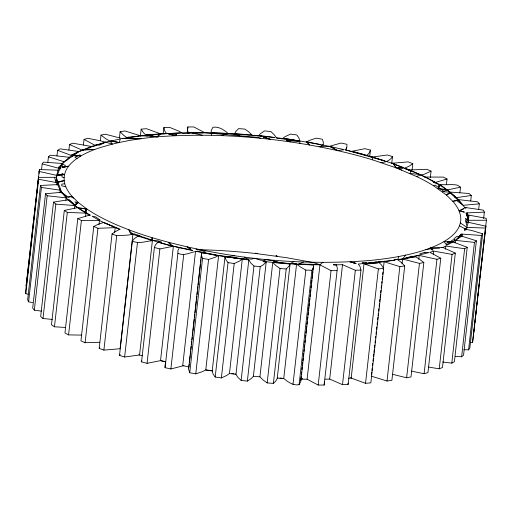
<?xml version="1.0" encoding="UTF-8"?>
<svg xmlns="http://www.w3.org/2000/svg" width="512" height="512" viewBox="0 0 512 512"><rect width="100%" height="100%" fill="white"/><g stroke="black" fill="none" stroke-linecap="round" stroke-linejoin="round"><path stroke-width="0.77" d="M279.994 378.08L283.75 378.477C288.09 382.042 293.094 385.805 299.091 384.698L300.755 381.472L301.056 376.73M300.902 380.563L313.619 264.717L311.392 264.634L312.486 264.998L288.595 263.603L289.248 263.981L262.97 261.427L264.576 262.022L266.221 261.843L253.389 376.237L251.558 378.342L247.366 381.107L241.126 380.422L238.048 377.523L235.974 374.336L248.806 259.942L248.032 259.424L227.098 256.877M26.413 284.557L26.074 285.786L39.418 169.549L57.978 170.202L62.157 163.872L62.214 167.59L68.621 166.182A199.494 59.987 6.4 0 1 77.088 158.406L80.851 156.006A199.494 59.987 6.4 0 1 94.778 149.466C132.147 136.326 172.422 134.938 211.661 135.309C257.146 136.41 302.56 142.112 346.797 152.8A199.494 59.987 6.4 0 1 372.608 159.866L395.962 167.802L416.326 176.429A199.494 59.987 6.4 0 1 433.261 185.555L446.374 194.982L452.851 201.325A199.494 59.987 6.4 0 1 458.995 210.771L460.07 213.869A199.494 59.987 6.4 0 1 460.352 222.912L459.462 225.818A199.494 59.987 6.4 0 1 451.034 236.698C443.277 242.982 433.939 246.906 424.557 250.08A199.494 59.987 6.4 0 1 405.715 255.123L398.701 256.525A199.494 59.987 6.4 0 1 367.437 260.685C295.142 266.093 221.792 258.022 152.224 237.734A199.494 59.987 6.4 0 1 86.758 208.928M468.262 221.882L468.435 220.294L465.677 220.173L466.048 222.451L467.994 222.291L467.898 222.72L466.099 222.771L467.066 226.637L468.282 222.272L468.928 215.456L467.917 215.642L468.211 219.635L465.427 218.637L465.491 219.021L468.435 220.294L486.4 220.237L486.189 218.317L467.84 214.938L467.232 212.896L465.946 213.069L468.211 219.635M142.362 355.77L139.565 354.97L124.627 357.018L119.501 355.418L132.333 241.018C141.856 245.728 152.384 237.082 161.805 242.304L158.394 242.189L173.363 246.234L191.814 250.042L192.678 250.605L179.315 247.674L177.92 250.541L177.901 253.293C184.538 256.531 190.886 251.936 197.35 251.181L217.114 255.258L217.408 255.686L201.76 252.506L201.568 253.056L188.589 369.146L189.728 372.762L195.763 373.856L202.266 371.712L205.779 369.965L212.186 370.662M201.453 253.613L201.523 255.52L202.56 258.362L189.728 372.762M56.282 177.715L57.76 170.97L58.854 171.571L56.397 177.306L38.432 177.37L25.6 291.763L25.811 293.683L28.154 294.195M26.675 283.149L26.848 281.562M27.117 279.181L27.386 276.794M27.654 274.413L27.917 272.032M28.186 269.645L28.454 267.264M28.723 264.877L28.902 263.29M29.254 260.115L29.434 258.522M29.702 256.141L29.971 253.76M30.24 251.373L30.502 248.992M30.682 247.405L30.95 245.018M31.219 242.637L31.482 240.25M31.75 237.869L32.019 235.488M32.288 233.101L32.557 230.72M32.819 228.339L32.998 226.746M33.267 224.365L33.536 221.984M33.798 219.597L34.067 217.216M34.336 214.829L34.605 212.448M34.874 210.067L35.046 208.474M35.405 205.299L35.584 203.712M35.853 201.325L36.115 198.944M36.384 196.557L36.563 194.97M36.832 192.589L37.101 190.202M37.363 187.821L37.632 185.44M37.901 183.053L38.17 180.672M38.432 178.285L38.611 176.698M38.97 173.523L39.418 169.549M25.811 293.683L38.643 179.283L38.432 177.37M41.562 169.421L42.182 163.859L43.411 162.125L62.323 163.475L66.381 166.502M38.906 171.386L56.55 175.334L56.493 177.92L58.886 184.531L40.48 185.472L27.648 299.872L28.582 301.843L32.621 302.566M28.582 301.843L41.414 187.45L40.48 185.472M47.821 162.368L48.442 156.806L50.374 155.2L70.778 157.446L79.04 151.546L90.464 146.746L91.251 147.245L79.04 151.546L71.098 155.149L72.397 155.264L69.376 157.229M59.859 192.358L62.259 193.133L65.766 197.395L68.07 196.979L61.568 192.301L45.523 193.76L32.691 308.16L34.342 310.157L41.466 311.13M34.342 310.157L47.168 195.763L45.523 193.76M56.973 155.885L57.594 150.323L60.205 148.864L79.04 151.546M47.168 195.763L66.17 197.882L68.262 199.981L70.067 200.448L69.478 199.885L65.075 200.262L53.504 202.118L40.672 316.518L43.008 318.515L52.275 319.411M56.723 185.05L56.992 182.662L56.493 177.92L55.782 182.163L54.554 177.229M43.008 318.515L55.84 204.115L53.504 202.118M59.942 192.595L60.211 190.214L57.792 185.12L59.194 185.421L60.429 188.992L59.942 189.184L60.416 190.093L60.742 189.894L61.568 192.301L66.707 197.222M68.896 150.054L69.517 144.493L72.768 143.2L92.826 146.688L96.704 145.318L95.322 145.261L96.627 144.87L99.616 145.133L105.645 142.17L120.39 138.976L119.117 142.483L110.304 141.165L111.309 140.947L119.117 142.483M62.227 167.091L68.621 166.182C63.917 171.891 62.733 180.09 65.837 186.835A199.494 59.987 6.4 0 0 71.981 196.282L78.458 202.624L86.758 208.928L84.538 212.09L85.952 212.992L86.758 208.928L77.574 207.642L64.307 210.432L51.475 324.826L54.47 326.797L65.645 327.45M65.901 200.262L66.17 197.882M54.47 326.797L67.302 212.403L64.307 210.432M74.419 208.736L74.778 205.555L68.992 200.608L70.592 200.947L77.574 207.642L85.92 213.146L89.389 215.187L90.362 215.181L78.195 208.051L84.333 208.678L86.061 209.926M83.424 144.96L84.051 139.398L87.891 138.291L100.627 140.883L112.461 144.026L110.061 141.216M89.389 215.187L77.792 218.586L64.96 332.979L68.57 334.899L81.619 335.104M68.57 334.899L81.402 220.499L77.792 218.586M85.568 216.32L85.92 213.146L67.302 212.403M100.365 140.666L100.992 135.104L105.382 134.202L122.227 138.598L140.198 138.842M130.08 232.32L131.622 232.89L132.922 234.342L120.09 348.736L103.891 350.112L99.206 348.378L112.038 233.984L115.149 231.712L120.096 229.178L103.546 222.509L97.856 224.429L93.773 226.47L80.941 340.864L85.114 342.701L99.75 342.266M85.114 342.701L97.946 228.307L93.773 226.47M99.008 224.506L99.456 220.538L81.402 220.499M119.405 138.029L120.115 131.674L124.992 130.982L140.698 135.84L152.755 136.23M114.656 232.403L115.194 227.635L99.456 220.538M103.891 350.112L116.717 235.712L112.038 233.984M140.365 136.301L141.165 129.152L146.464 128.685L160.819 133.933L182.317 132.909L203.642 132.8L192.685 133.094M124.627 357.018L137.459 242.624M163.142 133.926L163.859 127.571L169.498 127.334L178.976 131.187L182.56 133.357L191.584 132.851L202.163 135.181M164.915 361.536L160.531 360.627L147.066 363.334L141.555 361.882L154.387 247.482L155.456 244.858L157.99 242.176L171.654 246.138L171.219 245.504L172.128 245.811L169.197 242.554L168.39 242.528L170.906 245.043L173.363 246.234L179.315 247.674M147.066 363.334L159.891 248.941L173.363 246.234L160.531 360.627L165.741 361.888M187.258 132.512L187.878 126.95L193.792 126.944L204.896 132.768L213.568 133.523L211.578 132.986L226.413 133.421M183.917 365.6L170.88 368.973L165.069 367.686L177.901 253.293M170.88 368.973L183.712 254.573M188.627 368.006L189.197 364.518M189.376 362.931L190.176 355.782M190.355 354.189L190.714 351.014M190.893 349.427L191.245 346.246M191.424 344.659L191.782 341.478M191.962 339.891L192.224 337.51M192.403 335.917L192.762 332.742M192.941 331.155L194.278 319.238M194.458 317.651L194.81 314.47M194.989 312.883L195.347 309.702M195.526 308.115L196.326 300.966M196.506 299.379L196.858 296.198M197.037 294.611L197.395 291.43M197.574 289.843L197.933 286.669M198.106 285.075L198.374 282.694M198.554 281.107L200.422 264.422M200.602 262.835L200.96 259.654M201.139 258.067L201.491 254.886M195.763 373.856L208.595 259.456L215.098 257.312L218.611 255.565L228.557 256.653L234.701 255.718M203.84 252.518L202.246 252.512L218.611 255.565L205.779 369.965L212.198 371.008L213.12 374.131L215.194 377.024L221.376 377.92L226.758 375.45L229.446 373.51L242.278 259.11L226.848 256.915L225.056 257.184L225.952 259.738L228.026 262.624L234.208 263.52L239.59 261.05L242.278 259.11L248.806 259.942L250.88 263.123L253.958 266.029L260.198 266.707L263.296 264.806L266.029 262.163M212.198 371.008L225.03 256.614L218.611 255.565M215.194 377.024L228.026 262.624M221.376 377.92L234.208 263.52M241.126 380.422L253.958 266.029M247.366 381.107L260.198 266.707M273.389 383.379L286.221 268.979L289.171 265.965L290.106 263.718L277.216 378.451L275.622 381.293L273.389 383.379L267.174 382.918L263.123 380.045L259.93 376.838L272.762 262.438L276.371 261.971M267.174 382.918L280.006 268.518L275.955 265.645L272.762 262.438M292.986 384.467L305.818 270.074L300.851 267.264L296.582 264.077L290.906 263.258L293.824 261.574M299.091 384.698L311.923 270.298L313.254 268.064L313.734 266.163M301.325 374.349L301.594 371.962M301.862 369.581L302.125 367.194M302.304 365.606L302.662 362.432M302.842 360.838L303.104 358.458M303.373 356.077L303.642 353.69M303.91 351.309L304.09 349.722M304.352 347.334L304.621 344.954M304.89 342.566L305.158 340.186M305.427 337.805L305.69 335.418M305.958 333.037L306.227 330.656M306.406 329.062L306.669 326.682M306.938 324.294L307.206 321.914M307.475 319.533L307.744 317.146M308.006 314.765L308.275 312.384M308.454 310.79L308.813 307.616M308.986 306.029L309.254 303.642M309.523 301.261L309.792 298.874M310.061 296.493L310.234 294.906M310.502 292.518L310.771 290.138M311.04 287.757L311.302 285.37M311.571 282.989L311.84 280.602M312.109 278.221L312.378 275.84M312.55 274.246L312.819 271.866M313.088 269.485L313.357 267.098M324.474 381.651L324.122 385.05L318.208 385.056L307.104 379.232L319.936 264.832L313.171 262.298M318.208 385.056L331.04 270.656L319.936 264.832L313.619 264.717M346.394 149.075L346.573 147.488M324.122 385.05L337.37 268.288L336.442 264.826L333.299 264.762L336.646 265.184M371.302 376.16L387.008 381.018L391.885 380.326L404.717 265.933L399.84 266.618L384.134 261.766L358.266 264.038L360.019 266.515L360.973 270.035L348.141 384.429L342.502 384.666L329.683 379.091L342.515 264.698L336.442 264.826M342.502 384.666L355.334 270.272L342.515 264.698M369.734 156.474L370.445 150.118L364.934 148.666L351.469 151.373L345.517 149.933L346.912 147.066L346.931 144.314L341.12 143.027L329.293 146.349L307.398 141.888L307.686 142.304L320.486 144.64M378.79 262.368L381.408 264.858L383.661 268.454L370.835 382.848L365.536 383.315L351.181 378.067L364.013 263.667L376.269 261.997L376.774 262.074L375.277 262.227L378.374 262.31L377.35 262.157L384.973 261.293L385.165 261.651L394.989 260.134L378.227 261.914L378.675 262.278M365.536 383.315L378.368 268.922L383.661 268.454M391.699 163.731L392.499 156.582L387.373 154.982L372.435 157.03L353.178 151.462L353.478 151.904L351.469 151.373M371.482 374.573L371.744 372.186M371.923 370.598L372.192 368.218M372.461 365.83L372.723 363.45M372.992 361.069L373.261 358.682M373.53 356.301L373.798 353.914M373.971 352.326L374.33 349.152M374.509 347.558L374.778 345.178M375.04 342.797L375.309 340.41M375.578 338.029L375.757 336.442M376.026 334.054L376.288 331.674M376.557 329.293L376.826 326.906M377.094 324.525L377.357 322.138M377.626 319.757L377.894 317.376M378.074 315.782L378.342 313.402M378.605 311.021L378.874 308.634M379.142 306.253L379.411 303.866M379.674 301.485L379.942 299.104M380.122 297.51L380.48 294.336M380.659 292.749L380.922 290.362M381.19 287.981L381.459 285.594M381.728 283.213L381.907 281.626M382.17 279.238L382.438 276.858M382.707 274.477L382.976 272.09M383.238 269.709L384.134 261.766L383.014 261.51M387.008 381.018L399.84 266.618M412.083 169.978L412.794 163.622L408.109 161.888L391.91 163.264L372.435 157.03M402.074 263.776L402.605 259.008L405.715 255.123M418.739 259.411L419.187 255.437L418.285 255.187L413.677 256.314L414.528 256.442L411.667 256.288L402.605 259.008L397.741 259.84L401.19 262.31L404.717 265.933M406.618 377.798L419.45 263.398L423.84 262.502L411.008 376.896L406.618 377.798L392.864 374.368M430.342 177.491L431.059 171.136L426.886 169.299L409.638 169.971L404.986 168.096L404.646 168.55L410.982 171.04M433.293 254.278L433.645 251.098L452.064 254.4L455.315 253.114L442.483 367.507L439.232 368.8L428.499 367.078M424.109 373.709L436.941 259.309L440.781 258.208L427.949 372.602L424.109 373.709L411.373 371.117M446.413 184.582L447.04 179.021L443.43 177.101L424.941 177.037L425.875 177.722L420.141 174.534L409.638 169.971M445.434 249.235L445.792 246.054L464.627 248.736L467.238 247.283L454.406 361.677L451.795 363.136L442.758 362.048M439.232 368.8L452.064 254.4M459.898 192.736L460.525 187.174L457.53 185.203C449.51 183.405 440.256 186.816 433.171 181.901L434.976 182.31M455.187 242.758L455.456 240.371L460.493 235.91L459.603 235.987M462.24 236.512L462.509 234.125L481.414 235.475L482.65 233.741C476.858 232.288 470.982 229.619 465.024 229.485L464.339 230.266L465.344 230.125L466.854 227.405L485.414 228.051L485.926 226.214L468.282 222.272M466.586 229.786L466.854 227.405L460.352 222.912M451.795 363.136L464.627 248.736M470.701 201.043L471.328 195.482L468.992 193.485L449.683 192.038L440.672 184.979L440.358 185.414L446.522 189.536L438.074 188.672L439.494 185.517M455.398 356.301L461.626 356.8L474.458 242.4L476.39 240.794L460.845 235.885L460.141 236.474L461.408 236.442L456.058 239.866L461.363 234.125M478.682 209.402L479.309 203.84L477.658 201.843L457.165 199.456L449.414 192.026L444.614 191.885L440.659 189.037L447.258 189.958L460.525 187.174M476.39 240.794L463.558 355.194L461.626 356.8M463.84 349.677L468.589 349.875L481.414 235.475M483.642 218.483L484.352 212.128L483.418 210.157L464.621 207.392L459.066 200.211L452.851 201.325L456.384 200.352L463.264 205.306L479.309 203.84M482.65 233.741L469.818 348.141L468.589 349.875M470.963 342.458L472.582 342.451L485.414 228.051M473.837 332.25L474.195 329.069M474.368 327.482L474.726 324.307M474.906 322.714L476.243 310.803M476.422 309.21L476.685 306.829M476.954 304.448L477.222 302.061M477.402 300.474L477.754 297.293M477.933 295.706L478.291 292.531M478.47 290.938L478.829 287.763M479.002 286.176L479.808 279.021M479.987 277.434L480.339 274.259M480.518 272.666L480.877 269.491M481.056 267.904L482.387 255.987M482.566 254.394L482.835 252.013M483.104 249.632L483.373 247.245M483.546 245.658L483.904 242.483M484.083 240.89L484.442 237.715M484.621 236.122L484.973 232.947M485.152 231.36L485.421 228.973M485.6 227.386L486.4 220.237M485.926 226.214L472.582 342.451M191.258 132.781L189.786 132.454L213.44 132.973L212.346 132.608L234.726 133.888L235.661 131.642L238.611 128.621L244.826 129.082L248.877 131.955L252.07 135.162L274.726 137.523L260.454 135.654L261.638 136.096L234.944 133.984L238.752 135.699L215.616 133.696L213.69 133.056M151.981 238.963L151.629 240.742L150.989 240.557L152.224 237.734L152.397 240.57L139.565 354.97L138.874 354.746M187.878 126.95L187.526 130.349L188.39 132.781M141.555 361.882L141.843 360.87M370.445 150.118L368.902 153.44L366.374 155.789L384.544 160.832M398.701 256.525L397.85 259.456L394.029 259.821L402.605 259.008L414.944 256.934L413.792 256.71L404.448 258.611L412.826 256.518M196.333 248.954L196.128 249.53L205.594 250.899L201.907 252.448M320.256 146.995L323.264 144.55L323.309 142.08L322.272 139.238L316.237 138.144L309.734 140.288L306.221 142.035L284.07 138.394L297.702 140.736L286.093 139.558L290.131 141.888L286.637 140.32L299.802 140.992L299.885 143.379M62.157 163.872L60.678 167.309L59.763 167.437L59.238 168.243L60.39 167.994L59.322 170.49L57.978 170.202M85.293 212.192L86.253 210.061M165.741 363.11L165.088 364.934L165.069 367.686M258.611 135.763L260.442 133.658L264.634 130.893L270.874 131.578L273.952 134.477L276.8 138.182L297.702 140.736M365.894 263.174L366.349 262.438L362.182 262.835L364.326 263.392M274.17 260.224L273.818 260.781L264.352 259.411L265.318 260.666L260.646 260.154L254.394 258.266L251.437 259.149L246.893 258.656L244.525 257.062M132.333 241.018L134.438 238.554L138.074 236.096L151.149 240.179M119.501 355.418L120.186 354.464M392.499 156.582C389.99 160.589 385.382 162.63 380.691 162.426M466.854 227.405L464.832 229.197L465.19 228.883L459.462 225.818M62.323 163.475L68.768 157.734L69.619 158.272L65.645 161.107L64.979 161.126L58.259 167.654L59.488 167.475M460.845 235.885L462.509 234.125L460.947 234.125L458.854 236.506L456.512 236.563L453.779 238.982L455.456 240.371L474.458 242.4M276.026 137.664L282.554 138.49L285.242 136.55L290.624 134.08L296.806 134.976L298.88 137.869L299.802 140.992L288.307 140.832M154.125 136.275L157.722 136.39L159.149 134.093L146.458 135.296L157.395 136.915L160.819 133.933L180.07 132.947L181.261 132.326M99.206 348.378L99.725 347.936M412.794 163.622L409.683 165.888L404.986 168.096M449.715 192.32L446.374 194.982L450.886 192.787L458.662 199.725M158.08 242.106L159.046 241.37M453.069 241.984L455.456 240.371L452.685 239.949L446.72 245.235L453.069 241.984L467.238 247.283M74.714 204.896L77.075 203.462M447.75 194.144L450.323 192.582L447.258 189.958L442.445 191.821M77.094 158.406L74.931 157.274L77.779 155.872L72.096 155.635L77.894 152.077M234.259 134.15L234.592 133.965M290.24 263.642L290.611 263.424M277.408 378.035L277.741 377.85M431.059 171.136L424.672 174.074L416.326 176.429M187.584 133.229L188.224 132.87M74.4 204.595L76.941 203.36L74.842 201.856L78.458 202.624L74.912 205.453L69.472 200.71M445.792 246.054L442.714 247.501L440.621 247.603L442.579 247.334L455.315 253.114M312.346 264.371L313.254 264.621L298.605 264.102L303.552 262.01M319.098 146.765L323.072 145.101M447.04 179.021L435.443 182.419L426.24 177.542L434.784 182.266M97.709 144.966L104.474 142.579M91.187 146.502L105.645 142.17M433.645 251.098L429.92 252.358L440.781 258.208M221.28 135.59L228.25 133.523L236.998 134.438L239.277 135.75L258.08 137.376L260.55 138.285M466.925 215.194L467.578 215.008L467.686 215.68L467.104 215.782L466.285 213.024M413.792 256.71L419.187 255.437L436.941 259.309M58.022 182.035L61.862 181.184M455.347 200.774L456.589 200.499M471.328 195.482L456.57 197.626M86.125 213.101L86.662 212.998M433.261 185.555L435.277 185.165L438.33 187.36L438.778 185.107L440.064 185.843L438.771 187.68L440.499 188.922M251.61 134.566L249.651 134.938L235.533 133.594L236.237 133.997L234.726 133.888M425.664 249.69L430.803 248.762L432.397 250.074L432.89 249.926L430.048 248.141L439.622 247.904L430.048 248.141M71.981 196.282L68.243 197.101L70.605 196.659L73.805 198.202M62.221 167.315L66.47 166.566M122.227 138.598L129.459 137.427L127.878 137.254L139.686 135.994L127.597 137.792L141.158 138.701M296.96 140.845L287.904 140.602M332.288 147.085L329.6 146.502L337.741 150.669L344.307 149.664L329.293 146.349M138.298 236.064L139.648 235.859M64.755 183.731L61.786 184.141L61.741 185.779L65.837 186.835M375.802 262.33L365.683 263.514L378.163 262.797L365.235 264.224L364.013 263.667M140.698 135.84L147.974 135.066L146.502 134.771L160.819 133.933M408.774 170.054L409.408 169.99M115.424 227.61L116.058 227.552M484.352 212.128L467.232 212.896M455.354 197.722L456.333 197.645M348.307 378.253L351.181 378.067M350.682 377.837L351.494 377.792M57.363 175.046L64.48 174.688L62.067 173.35L62.029 174.752L56.934 174.88L56.838 175.309L62.029 174.886L61.971 177.005L64.077 177.651M371.04 157.094L372.147 157.05M116.717 235.712C122.419 235.104 128.595 235.77 134.003 233.766L141.306 236.467L138.586 236.154L142.637 236.96L157.99 242.176M355.334 270.272L360.973 270.035M320.704 146.701L328.947 146.362M60.474 190.202L60.845 190.189M201.568 253.056L204.282 252.966M84.218 149.722L90.598 149.568M325.133 379.187L329.683 379.091M391.91 163.264L393.229 163.789L395.962 167.802L403.36 168.045L397.856 167.866L401.664 170.042M434.099 182.426L435.174 182.419M97.946 228.307L115.194 227.635L119.846 229.51M331.04 270.656L336.954 270.656M298.605 264.102L320.429 264.397L322.605 262.522L323.648 262.637L322.669 262.419M300.717 378.701L302.189 378.726M319.04 264.499L310.515 264.339L311.142 264.55M300.73 378.79L302.298 378.822M300.787 379.11L307.104 379.232M75.046 205.562L75.418 205.574M366.842 155.424L364.851 155.36L345.517 149.933M305.818 270.074L311.923 270.298M277.274 378.112L283.75 378.477L296.582 264.077L275.411 262.624L277.952 262.138L273.267 261.645L288.448 263.52M73.485 155.514L80.851 156.006L79.949 154.81L78.016 155.757L72.678 155.29M447.597 241.837L450.342 242.022M280.006 268.518L286.221 268.979M59.174 168.346L60.205 168.422M286.592 139.846L299.802 140.992M253.389 376.237L259.93 376.838M55.84 204.115L74.778 205.555L77.574 207.642M248.237 259.558L225.03 256.614L225.056 257.184M231.866 373.504L233.99 373.773M229.446 373.51L235.974 374.336L235.405 373.958M226.848 256.915L242.003 258.989L241.318 258.682M466.81 214.797L467.558 214.899M57.274 182.701L58.304 182.848M282.554 138.49L284.806 138.816M147.475 135.2L153.574 136.256M41.414 187.45L60.211 190.214L61.568 192.301M306.221 142.035L307.686 142.304M202.56 258.362L208.595 259.456M86.298 213.21L87.354 213.402M82.394 150.157L82.784 150.227M148.275 135.123L157.395 136.915M312.672 262.445L287.053 257.773L257.606 253.734A199.494 59.987 6.4 0 0 199.565 249.722M201.76 252.506L195.533 251.258L182.707 365.651L188.928 366.899M58.893 168.32L42.182 163.859M38.643 179.283L56.992 182.662L57.6 184.71M419.45 263.398L402.605 259.008M63.987 161.722L48.442 156.806M353.549 152L365.267 154.97M459.923 235.648L460.595 235.821M64.237 161.786L64.576 161.869M454.758 197.152L456.205 197.53L450.675 192.89M154.387 247.482L159.891 248.941M71.763 155.622L57.594 150.323M353.197 262.771L355.507 263.469M255.539 253.107L257.606 253.734L256.339 253.267M465.901 221.536L468.019 222.189M56.813 175.418L57.158 175.52M378.368 268.922L365.235 264.224M384.269 160.813L372.442 157.139L372.608 159.866M127.322 137.837L130.022 138.701M393.229 163.789L404.006 167.731L403.034 167.744L394.234 164.192L395.962 167.802M264.314 137.286L266.842 138.138M138.074 236.096L130.643 233.504L128.87 229.805L130.758 232.57M392.774 163.123L393.907 163.52L394.189 164.102M82.118 150.106L69.517 144.493M393.472 164.154L394.381 164.512M104.851 223.085L113.811 226.643M404.736 168.429L419.814 174.502L409.901 173.485L411.123 170.733L409.67 170.419M94.912 145.248L84.051 139.398M95.104 145.331L95.821 145.632M276.115 255.757L277.299 256.282L276.083 255.584M421.286 175.098L425.376 177.069M414.861 256.493L419.091 258.899L423.84 262.502M109.971 141.114L105.741 138.707L100.992 135.104M287.098 140.346L288.058 140.832M236.403 134.374L240.806 136.627M451.386 241.101L452.883 241.888M71.949 155.718L72.672 156.096M59.117 168.442L59.994 168.909M188.55 132.87L189.126 133.184M239.424 258.438L239.853 258.688M331.104 146.829L337.741 150.669M188.787 247.917L190.054 248.653M435.443 182.419L438.912 184.461M127.091 137.76L123.642 135.296L120.115 131.674M146.042 135.232L143.424 132.742L141.165 129.152M146.157 135.322L147.046 136.045M228.25 133.523C223.91 129.958 218.906 126.195 212.909 127.302L211.245 130.528L211.213 132.89M458.125 200.378L462.298 204.378M166.566 133.568L164.813 131.085L163.859 127.571M465.754 207.501L466.029 207.968L464.922 208.41L464.621 207.392M137.594 235.098L138.016 235.974M211.226 132.973L211.661 135.309M347.968 383.149L348.141 384.429M467.84 214.938L467.917 215.642M473.427 333.357L473.568 334.63M447.565 241.914L446.349 244.742L443.981 241.6L452.736 241.971L452.154 242.317L447.565 241.914M461.312 209.843L460.755 211.142L464.378 212.16L458.995 210.771L463.776 208.461L463.834 208.838L461.312 209.843M99.77 219.795L98.989 220.262L92.134 216.218L95.763 216.909L99.77 219.795M176.627 134.739L174.669 135.75L168.026 133.741L170.726 134.438L176.627 134.739M84.026 149.478L82.573 150.08L94.784 149.466L84.026 149.478M424.947 252.307L419.731 253.869L420.198 254.726L429.133 252.582L424.947 252.307M64.173 180.672L57.254 182.592L57.146 181.92L64.173 180.672M355.981 263.424L350.163 261.85L355.981 263.424M265.101 137.37L263.309 137.184L270.438 139.341L265.101 137.37M190.598 248.73L189.6 248.582L187.091 246.938L190.598 248.73M307.75 142.394L306.342 142.144L309.549 145.005L307.75 142.394"/></g></svg>
